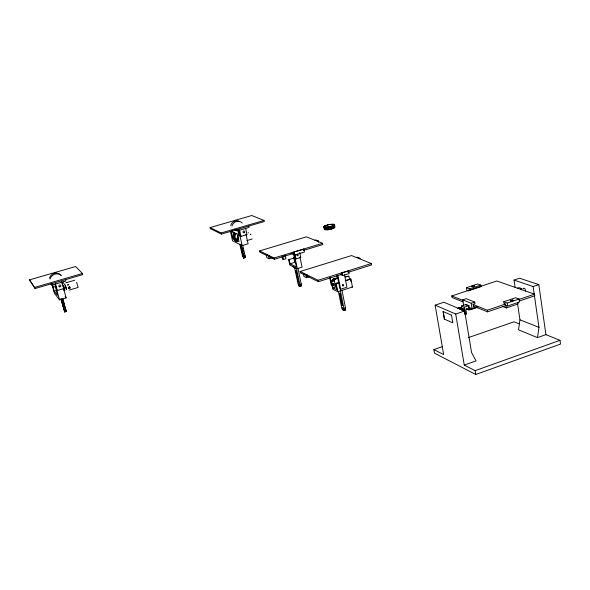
<?xml version="1.0" encoding="UTF-8"?>
<svg xmlns="http://www.w3.org/2000/svg" width="590" height="590" viewBox="0 0 590 590"><rect width="100%" height="100%" fill="white"/><g stroke="black" fill="none" stroke-linecap="round" stroke-linejoin="round"><path stroke-width="0.89" d="M64.214 288.532L64.044 288.053L64.362 289.122L63.971 287.765L63.484 288.185L64.015 287.913L63.727 287.16M63.639 288.252L63.971 287.765L64.111 288.23M64.118 288.163C63.241 288.222 64.199 287.573 63.941 288.23M65.232 285.184L63.75 283.458M68.72 288.355L68.551 287.286M64.059 290.767C64.34 288.407 63.373 287.655 63.949 287.846M65.166 285.184L65.232 285.324M68.912 288.377L68.447 287.16M68.588 287.374L68.647 288.023M69.76 287.256L69.576 286.755L69.723 287.212M70.048 288.2L69.554 286.747M333.291 284.402C332.509 281.747 334.088 285.516 332.472 284.173C334.124 282.47 332.694 286.364 333.166 283.502M63.978 288.141L63.786 287.824M331.27 281.43L331.742 281.6L333.003 287.876L335.607 287.042L334.353 280.774L333.298 280.294M338.38 291.276L341.551 307.169C341.308 309.344 344.796 312.28 343.926 308.4L340.393 290.663M344.892 310.001L345.519 309.573L345.534 308.231L341.957 290.162M69.576 286.843L69.686 287.042M345.246 280.508L350.91 279.085L352.459 287.035L337.827 291.711L332.871 289.277L331.278 281.378L333.955 280.567M324.559 226.7C329.146 222.209 340.496 225.188 327.074 227.135C322.479 226.936 324.006 225.048 324.603 229.392C327.502 229.702 330.717 229.414 333.409 228.006M331.728 284.616L331.499 284.911M63.772 287.898L63.491 287.854M238.552 238.08L237.357 238.39L237.903 237.895L238.633 238.279L237.541 237.726L238.19 237.888L238.301 238.699L236.974 239.208L238.338 238.581L238.102 237.814L237.423 237.763L238.67 238.39M237.991 237.792L238.279 238.692L237.335 239.407L238.375 238.331L237.438 237.785M63.845 287.898L63.491 287.455M68.44 287.448L68.632 288.023M237.91 238.655A2.729 2.559 -65.5 0 1 237.291 238.397L237.18 238.021M333.129 283.532L332.834 284.631M67.607 284.977L68.868 284.623L67.614 285.007M332.096 285L333.711 284.859L333.947 284.078L333.232 283.893L332.944 284.542L333.52 284.793L332.377 284.867L333.534 284.808L332.111 285.221M335.017 278.923L334.478 279.181L335.946 278.672L334.338 279.276L338.461 277.861M292.544 266.341L294.617 267.794L297.994 283.768L298.806 285.744L299.676 286.438L299.919 284.764L296.549 268.73L294.469 267.27M299.211 286.261L301.18 285.936L301.401 284.882L297.98 268.295M244.651 256.333L244.548 255.78M332.716 285.058L333.697 284.535L333.107 284.992M331.315 228.986C331.514 222.305 328.755 230.277 331.248 228.861M236.103 241.273L234.754 236.457L236.037 233.212M63.683 288.237L63.735 287.839M239.857 244.312L242.519 256.045L243.722 258.059L243.899 256.532L241.126 244.172M63.595 287.898L63.772 288.068M244.695 257.542L245.167 257.52L245.197 256.414L242.778 245.521M327.406 225.063L327.981 224.908M234.938 233.102L233.883 236.044L234.001 236.981L234.761 237.128L233.131 236.295L234.001 236.981M333.18 283.96L333.026 283.48L333.262 283.923M65.8 310.849L66.198 311.52L62.806 298.747M236.996 239.127L238.22 239.282L237.195 238.98M69.945 288.149L69.539 286.755L69.546 287.131M237.453 237.8C239.245 238.714 238.065 238.036 236.959 238.22C237.505 238.257 239.105 238.345 238.286 237.681M238.338 237.962C239.319 237.704 236.133 238.729 237.512 238.176M517.541 303.57L519.952 319.817L518.551 329.817L537.483 337.628L545.912 334.641L559.984 340.312L560.5 344.081L475.761 374.488L434.505 353.174L433.879 349.582L442.5 346.588M69.104 290.118L78.087 287.448L76.648 282.293M537.483 337.628L538.965 327.347L533.109 286.534L514.052 280.095L515.122 287.323M331.654 283.598L331.344 283.709M233.913 235.668C231.966 234.23 236.789 236.111 233.256 235.093M234.119 235.506L234.783 236.081L233.212 235.358M331.956 281.275L332.17 280.486L331.993 281.076M237.711 236.325L237.748 236.162M331.55 284.734L331.882 284.623M74.746 280.213L66.972 282.522M236.007 241.081L236.066 240.292L236.944 240.786L235.144 240.654L235.196 239.865M66.279 288.163L66.493 288.827L65.999 287.219L66.5 289.277L66.08 287.47L66.264 288.112M240.418 244.231L240.735 245.167L240.683 244.518M244.054 253.811L243.972 253.199M329.257 224.628L329.862 224.532M236.87 240.919L236.974 241.694L237.438 241.14M326.823 229.768C325.193 223.47 329.021 230.447 327.022 229.554M326.344 227.379L327.03 229.761M238.279 238.692L237.372 239.4M237.519 239.083L238.662 238.744L237.335 239.252M237.475 239.193L237.858 239.297L237.416 239.171M233.522 234.178C235.336 235.771 235.742 234.046 233.618 233.928M238.677 238.751L238.094 239.297M235.196 240.263C232.467 237.482 235.749 240.514 235.919 239.909M330.813 224.377L330.23 224.443M65.763 282.883L66.921 282.492M250.979 234.252L250.499 234.201M345.29 276.562L345.888 276.828L345.305 276.518M248.11 232.689L248.479 232.851M234.06 233.08C237.092 234.702 232.991 233.338 234.65 232.947M282.617 259.003L283.517 259.482L285.914 258.752L285.213 255.477M331.433 283.731L331.602 283.606M334.051 227.445L333.579 227.895M333.579 225.056C334.08 224.347 334.471 228.441 334.191 227.423M334.331 279.276L335.076 278.915M342.672 285.118C345.386 284.048 342.104 287.986 342.679 284.682M323.94 226.508L324.729 226.294M234.577 239.275C231.737 236.214 237.224 240.853 234.481 238.662C232.312 236.089 234.252 237.711 234.953 238.146M333.542 280.051L334.043 279.505L333.616 279.948M237.519 238.183L238.013 237.903M332.819 284.594L332.421 284.778L333.129 284.262M325.945 229.768L325.813 227.157L325.945 229.768L326.749 229.554L326.27 227.165L325.518 227.334M242.866 248.67L242.763 247.918M330.223 229.296L329.876 226.73L329.264 226.87L329.987 229.348L329.751 226.899M333.704 227.888C335.135 228.168 334.493 224.915 333.35 225.328M333.741 228.131C334.596 224.849 331.13 225.159 333.158 228.19C334.958 228.301 331.831 225.166 333.933 225.328M324.353 226.118C326.115 232.099 322.988 225.535 325.083 226.007M345.806 276.798L348.889 276.179L349.413 278.864M235.55 240.41L235.144 240.654M331.079 224.392L331.602 224.362M325.23 227.084C324.146 227.15 324.78 230.336 325.709 229.473M238.301 239.186L238.67 238.876L238.19 239.23M329.124 229.51L328.91 226.899L328.298 227.003L328.881 229.554L328.652 227.12M334.884 278.981L334.589 279.1M233.131 236.295L234.754 236.457L233.994 236.715M288.2 259.806L294.978 257.756M335.806 278.694L335.725 278.731M463.393 310.51L461.122 307.53L458.688 308.187M331.882 224.362L332.671 224.148L332.332 224.37M334.287 226.774L333.918 224.347L333.092 224.48M323.991 226.442L324.714 229.562L325.296 229.34M333.918 224.347L333.343 224.569M297.094 255.522L297.493 254.592M328.047 229.672C326.838 221.154 328.542 235.897 327.568 227.275M345.836 276.784L348.889 276.179M332.694 226L331.897 226.095L332.369 228.485L332.989 228.47L332.694 226L333.166 228.396M237.49 239.149L237.659 239.156M326.064 229.525L325.238 229.702M332.561 224.392L333.387 224.215L332.922 224.443M323.844 226.73L324.404 229.363L324.773 229.237M335.253 278.856L335.54 278.768M433.879 349.582L443.65 354.568L435.125 305.155L455.723 314.02L464.256 365.099L475.134 370.653L559.984 340.312M464.256 365.099L476.056 360.91L471.565 352.51L464.61 310.753L463.261 310.193L461.933 310.635M468.357 337.628L514.038 321.793L519.134 323.851M505.431 305.753L505.136 303.813L503.978 303.371L503.735 301.748L507.216 303.061L519.067 299.034L519.495 301.962L507.658 305.996L505.969 305.355L506.368 307.951L518.175 303.916L517.917 302.191M472.929 304.44L487.303 310.215L505.342 304.079M519.089 299.403L534.547 294.144L534.776 295.76L519.325 301.025M473.187 306.033L487.561 311.844L505.593 305.701M466.189 308.762L469.021 309.934L477.708 306.999M461.859 308.762L461.41 306.04L466.1 304.469L468.932 305.62L469.551 309.418L470.267 309.713L477.93 307.125M503.735 301.748L515.535 297.744L519.067 299.034M512.636 300.015L510.269 300.819L511.434 301.254L513.809 300.45L512.636 300.015L513.123 300.804M511.154 301.195L512.732 300.664M463.607 305.214L462.73 299.86L471.226 303.267L474.758 302.08L475.016 303.68L473.254 304.27L473.556 306.181M457.751 308.364L460.392 307.471M517.371 288.215L519.082 287.64L522.113 288.694L520.402 289.27M457.973 308.319L460.864 307.449M458.216 308.334L461.122 307.53M458.474 308.415L461.387 307.663M461.668 307.862L458.747 308.555M461.41 306.04L464.227 307.206L468.932 305.62M461.941 308.113L459.293 309.005L462.213 308.423M460.495 309.44L462.479 308.769M461.41 309.603L462.737 309.16M461.653 310.03L462.973 309.58M533.109 286.534L538.817 284.609L545.912 334.641M468.748 308.356L465.82 309.344L466.594 314.094L465.422 314.492L464.227 307.206M463.283 311.203L464.61 310.753M455.723 314.02L464.736 310.974L443.872 302.242L435.125 305.155M470.407 309.131L476.359 307.117M470.267 309.713L469.957 307.81L472.103 308.688L477.081 307.007M331.816 226.331L331.086 226.368L331.565 228.765L332.082 228.795L331.816 226.331L332.295 228.728M514.052 280.095L519.628 278.237L538.817 284.609M462.73 299.86L466.218 298.695L474.758 302.08M468.401 290.995L466.919 290.428L466.469 287.669L477.701 283.952L480.828 285.095L481.071 286.629L469.795 290.376L468.762 289.985M466.469 287.669L469.544 288.834L480.828 285.095M463.032 301.933L452.043 297.485L451.785 295.944L496.81 280.995L534.547 294.144M343.985 308.74L345.534 308.231M344.022 309.057L345.57 308.548M344.036 309.352L345.593 308.85M344.036 309.625L345.585 309.116M344.014 309.868L345.563 309.359M343.97 310.075L345.519 309.573M343.196 310.429L345.452 309.75M343.343 310.502L345.371 309.883M343.609 310.532L345.275 309.979M343.926 308.4L345.475 307.899M337.251 275.537L339.906 288.864L340.629 289.211L346.92 287.205L344.471 274.763M333.003 287.876L337.015 289.83L335.754 283.51L339.206 282.418M335.754 283.51L338.822 282.92M345.725 280.729L350.91 279.085M299.986 285.582L301.401 285.132M299.978 285.803L301.394 285.361M299.949 286.002L301.365 285.553M304.506 274.866L300.428 272.868L300.14 271.511L318.099 280.272L371.346 263.531L371.612 264.925L348.048 272.344M299.344 286.364L301.32 285.715M299.572 286.452L301.18 285.936M342.008 274.239L341.735 272.838L348.616 271.046L349.11 273.568L342.724 275.582L340.459 274.564M306.955 276.068L318.386 281.681L342.812 273.989M331.742 281.6L334.353 280.774M304.44 273.613L303.385 273.937L303.902 276.4L306.549 277.713L309.108 276.909M299.86 284.461L301.276 284.019M299.919 284.764L301.335 284.321M299.956 285.058L301.372 284.609M299.978 285.331L301.401 284.882M356.279 257.483L357.304 257.166L360.232 258.339L359.207 258.656M303.385 273.937L306.033 275.235L307.095 274.903L307.383 276.282M288.643 259.622L289.786 264.999L297.294 268.642L302.08 267.159L300.096 257.646M300.14 271.511L351.537 255.573L371.346 263.531M325.54 229.429L324.714 229.562M289.13 259.497L290.037 263.804L294.757 262.358L293.665 257.196M325.06 227.047L324.235 227.18L324.817 226.958M333.446 224.628C334.722 223.802 335.518 227.408 334.228 227.327M295.177 258.545L295.959 258.907L300.767 257.432L299.735 252.483M267.233 254.659L266.267 254.946L266.864 257.697L269.062 258.781L272.469 257.749M267.108 255.706L259.829 252.151L259.556 250.927L274.107 257.992L322.538 243.279L322.789 244.54L303.43 250.433M294.071 253.28L293.805 252.011L303.894 249.245L304.469 252.026L294.786 254.976L291.018 253.265M269.534 256.893L274.387 259.268L293.746 253.376M314.935 240.241L315.879 239.953L318.312 240.927L318.593 242.298M266.267 254.946L268.465 256.016L269.438 255.728L269.711 256.982M317.368 241.214L318.312 240.927M259.556 250.927L306.439 236.841L322.538 243.279M60.866 299.019L64.782 311.948L64.494 310.185L65.888 309.765M243.847 256.267L245.101 255.89M64.568 310.458L65.962 310.045M243.899 256.532L245.16 256.156M64.642 310.724L66.028 310.303M243.943 256.79L245.197 256.414M64.701 310.967L66.087 310.546M243.972 257.034L245.226 256.65M64.745 311.195L66.139 310.775M243.987 257.255L245.241 256.879M64.789 311.395L66.176 310.974M243.987 257.454L245.241 257.078M64.568 311.623L66.205 311.151M243.98 257.631L245.233 257.255M64.635 311.756L66.22 311.291M243.449 257.919L245.204 257.402M64.694 311.852L66.228 311.402M243.545 258L245.167 257.52M64.745 311.918L66.22 311.483M243.641 258.051L245.116 257.609M246.841 240.617L252.159 238.994M52.156 285.081L54.486 293.385L59.546 299.86L66.146 297.898L63.543 288.54M230.402 231.376L232.549 240.816L242.143 245.558L248.095 243.788L245.942 234.112M63.233 288.045L64.996 287.529M63.263 288.163L65.025 287.64M52.488 285.081L54.221 291.231L56.64 290.523M231.199 230.956L232.925 238.589L234.591 238.094M56.729 289.83L57.282 290.509L63.919 288.554L61.574 281.474L62.466 284.675M239.968 235.882L241.015 236.376L247.004 234.606L245.632 228.411M35.179 288.517L82.748 274.608L82.438 273.465L75.579 266.525L29.5 279.867L35.179 288.517L29.5 279.867M221.383 234.083L264.276 221.545L264.032 220.439L251.768 215.512L210.084 227.585L210.335 228.662L221.383 234.083L221.125 232.969L210.084 227.585M51.684 283.532L52.761 284.874L65.962 281.01L65.579 279.631M234.717 229.753L237.18 230.889L249.083 227.401L248.788 226.073M235.299 239.746L239.002 241.546L237.6 235.336L239.297 234.835M34.847 287.36L82.438 273.465M221.125 232.969L264.032 220.439M334.183 227.098L334.707 226.921L334.22 226.944M324.729 228.994L324.316 229.171L324.729 229.134M324.714 226.899L323.925 226.98L324.589 226.774M324.758 227.312L325.592 227.135L326.13 229.776M333.571 224.746L334.183 224.495M324.898 228.721L324.78 228.876M333.608 224.82L334.331 224.731L333.616 224.967M69.827 288.001L69.701 287.581M342.473 285.833L343.107 284.734M334.22 227.18L334.803 227.172M324.832 226.191L324.257 226.191M333.822 227.71L334.405 227.718M233.714 238.854L234.665 238.972M332.937 225.616L333.409 225.66M325.252 225.904L324.788 225.859L325.614 225.719M325.842 225.616L326.292 225.432M282.581 259.003L282.05 256.576M326.491 225.314L327.096 225.151M250.47 234.304L250.573 234.333M502.422 306.424L506.368 307.951M238.81 235.69L238.382 235.535L238.81 235.69M519.952 319.817L538.965 327.347M451.785 295.944L462.781 300.362M465.503 304.669L468.349 305.812L469.021 309.934M233.139 236.561L233.942 237.077M284.019 255.743L284.115 256.879L283.252 256.362M303.894 249.245L303.489 249.069L303.754 250.33M348.122 270.832L348.616 271.046M299.971 257.078L300.767 257.432M294.026 254.084A2.648 2.412 -65.4 0 0 293.982 255.381L294.565 255.654A2.648 2.419 -65.4 0 1 294.543 254.674M238.721 230.314A3.238 3.024 -66.2 0 0 238.338 232.755L239.378 233.234A3.245 3.031 -66.2 0 1 239.297 232.401M351.972 286.806L352.459 287.035M237.6 235.336L239.075 236.03L238.338 232.755M290.037 263.804L296.394 266.864L293.982 255.381M233.249 237.49L234.112 237.91M233.308 237.748L234.171 238.168M294.617 267.794L296.549 268.73M233.603 238.618L234.466 239.039M232.925 238.589L234.444 239.326M234.178 239.636L235.041 240.056M234.945 240.491L235.816 240.919M235.882 241.155L236.974 241.694M328.357 227.135L328.881 229.554M328.918 224.694L328.313 224.827M63.587 289.248L63.432 288.547M236.162 240.174L236.649 240.587M63.359 287.876L63.919 288.554M65.107 296.623L66.146 297.898M55.755 283.871A3.451 3.311 -25.3 0 0 55.423 286.416L55.962 287.087A3.459 3.326 -25.5 0 1 55.844 286.224M54.221 291.231L57.414 295.295L55.423 286.416M238.603 238.574C237.91 236.76 238.707 238.913 238.426 238.213M62.857 285.848L63.263 286.799M63.44 302.043L63.418 301.66M64.008 303.909L64.273 304.86L64.03 304.241M63.949 287.079L64.266 288.038M243.39 250.617L243.493 251.089M65.947 287.234L66.213 288.023L66.087 287.47M63.794 303.002C63.255 301.638 64.251 304.374 63.691 303.031M63.152 306.092C62.57 304.617 63.646 307.596 63.049 306.122M65.343 309.588L65.173 309.02M62.4 303.415C62.747 304.956 61.965 301.903 62.304 303.444M52.37 283.488L52.761 284.874M63.432 302.825L64.14 305.362M61.412 299.159L64.494 310.185M55.475 284.078L57.282 290.509M55.158 284.218L59.546 299.86M63.351 288.237L63.764 289.719M66.449 289.034L66.323 288.495M241.015 236.376L239.621 230.174L238.581 229.694L242.143 245.558M236.878 229.554L237.18 230.889M268.465 256.016L269.062 258.781M274.107 257.992L274.387 259.268M282.817 256.207L283.517 259.482M295.089 254.777L295.959 258.907M294.204 252.188L294.786 254.976M294.307 254.423L297.294 268.642M306.033 275.235L306.549 277.713M318.099 280.272L318.386 281.681M330.393 277.956L331.794 284.941L331.101 284.609L329.699 277.625M336.234 283.738L337.827 291.711M324.898 227.334L325.378 229.724M324.33 227.216L324.81 229.599M334.781 285.029L335.142 286.821M331.61 226.398L332.082 228.795M330.592 226.7L331.064 229.09M329.508 226.958L329.987 229.348M337.797 274.977L340.629 289.211M327.339 227.305L327.811 229.694M336.595 276.002L337.119 278.62M334.242 225.011L334.663 227.467M333.837 225.402L334.309 227.792M342.222 273.059L342.724 275.582M332.517 226.073L332.989 228.47M350.416 278.864L350.947 281.57M443.215 311.572L444.506 319.161M475.134 370.653L475.761 374.488M464.581 312.56L464.861 314.264M469.544 288.834L469.795 290.376M471.226 303.267L472.103 308.688M487.303 310.215L487.561 311.844M507.216 303.061L507.658 305.996M66.309 288.304L66.397 288.768M49.442 278.148A6.807 6.556 -24.2 0 1 60.77 274.852M63.233 281.991A6.837 6.579 -24.4 0 1 62.562 283.606M56.706 287.094A6.837 6.579 -24.4 0 1 50.806 283.974M50.106 278.967A6.837 6.579 -24.4 0 1 61.478 275.655M234.702 233.175A6.394 5.996 -66.8 0 1 232.04 231.582M230.661 225.483A6.394 5.996 -66.8 0 1 239.673 221.516M231.951 226.066A6.416 6.011 -66.7 0 1 236.398 221.508A6.416 6.011 -66.7 0 1 242.217 223.079M237.571 233.979A6.416 6.011 -66.7 0 1 232.408 230.889M238.603 239.031A2.744 2.567 -65.4 0 1 237.446 237.401M237.49 236A2.744 2.567 -65.4 0 1 239.393 234.046M463.334 309.197A1.704 0.76 70.3 0 1 464.411 311.262M462.413 308.858A2.316 1.032 70.3 0 1 463.637 308.939A2.316 1.032 70.3 0 1 464.706 311.232M463.482 309.359A1.637 0.73 70.3 0 1 463.924 309.905M464.116 310.281A1.637 0.73 70.3 0 1 464.352 311.085M523.323 288.849A2.006 1.01 69.9 0 1 524.709 288.643A2.006 1.01 69.9 0 1 525.609 291.217M240.698 245.588L241.03 246.458L240.698 245.588M240.986 246.878L241.317 247.756L240.986 246.878M241.281 248.176L241.612 249.046L241.281 248.176M241.568 249.467L241.9 250.344L241.568 249.467M241.856 250.757L242.188 251.635L241.856 250.757M242.151 252.048L242.483 252.926L242.151 252.048M242.438 253.339L242.77 254.216L242.438 253.339M243.021 255.913L243.345 256.79L243.021 255.913M295.974 270.758L296.364 271.769L295.974 270.758M296.283 272.233L296.681 273.244L296.283 272.233M296.593 273.708L296.991 274.711L296.593 273.708M296.903 275.176L297.301 276.186L296.903 275.176M297.213 276.651L297.611 277.661L297.213 276.651M297.522 278.119L297.921 279.129L297.522 278.119M297.832 279.586L298.23 280.597L297.832 279.586M298.142 281.054L298.54 282.064L298.142 281.054M298.761 283.982L299.152 284.992L298.761 283.982M297.198 255.123C297.832 257.483 299.005 253.405 297.198 255.123M339.67 293.23L340.113 294.358L339.67 293.23M339.995 294.853L340.437 295.981L340.032 294.786M340.319 296.475L340.762 297.603L340.319 296.475M340.644 298.098L341.086 299.226L340.644 298.098M340.961 299.72L341.411 300.848L340.998 299.654M341.286 301.343L341.735 302.464L341.286 301.343M341.61 302.958L342.053 304.086L341.647 302.891M341.935 304.573L342.377 305.701L341.935 304.573M342.576 307.803L343.019 308.924L342.576 307.803M61.072 298.909L61.382 299.912L61.072 298.909M61.448 300.251L61.758 301.254L61.463 300.266M61.825 301.593L62.134 302.596L61.825 301.593M62.842 299.838L63.152 300.841L62.842 299.838M62.57 304.27L62.879 305.273L62.621 304.329M63.322 306.94L63.632 307.943L63.366 306.999M64.708 306.527L65.018 307.53L64.73 306.542M64.067 309.61L64.376 310.613L64.067 309.61M238.036 235.469L238.36 235.019L238.036 235.469M332.406 280.007L332.812 279.431L332.406 280.007M332.524 283.488L332.9 284.122L332.531 283.48M333.129 279.114L334.11 278.502L333.129 279.114M238.611 234.768L239.12 234.422L238.611 234.768M473.682 285.612L471.432 286.356L472.465 286.74L474.714 285.995L473.682 285.612M334.589 278.355L335.231 278.288L334.589 278.355M336.529 278.738L336.617 278.753M335.644 278.318L336.639 278.694L335.644 278.318M451.498 315.178L443.046 311.498L444.336 319.079L452.796 322.87L451.498 315.178M238.507 238.773L237.954 238.072L238.485 238.751M63.388 285.722L63.55 286.054L63.388 285.722M65.313 285.508L65.475 285.899L65.313 285.508M63.676 286.342L63.845 286.784L63.676 286.342M65.586 286.18L65.755 286.659L65.586 286.18M64.391 288.466L64.546 289.012L64.391 288.466M64.627 289.343L64.789 290.103L64.627 289.343M66.559 289.557L66.559 289.557M59.605 286.873A0.996 0.951 -25.6 0 0 60.814 285.656A0.996 0.951 -25.6 0 0 59.162 285.28A0.996 0.951 -25.6 0 0 59.605 286.873M244.304 232.696A0.929 0.87 -66.3 0 0 244.356 231.096A0.929 0.87 -66.3 0 0 243.006 231.922A0.929 0.87 -66.3 0 0 244.304 232.696"/></g></svg>
